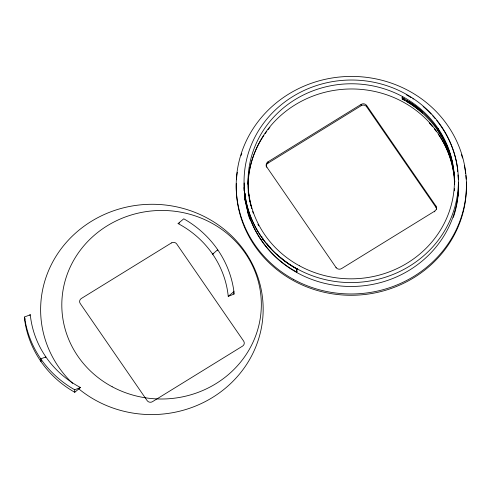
<?xml version="1.0" encoding="UTF-8"?>
<svg xmlns="http://www.w3.org/2000/svg" width="491" height="491" viewBox="0 0 491 491"><rect width="100%" height="100%" fill="white"/><g stroke="black" fill="none" stroke-linecap="round" stroke-linejoin="round"><path stroke-width="0.74" d="M41.465 360.805L40.833 361.358L40.778 358.847L45.884 356.926L45.252 357.479M261.433 240.234L263.078 238.786M454.335 172.728L453.966 172.875L452.542 163.656A103.208 97.568 -1.5 0 0 437.776 129.243L438.395 128.697M438.623 129.827L437.806 130.538L439.107 132.478A103.208 97.568 -1.5 0 1 452.567 164.951L453.997 174.152L454.463 173.986M24.605 319.506L24.55 316.996L30.282 314.731A99.44 93.965 -1.2 0 0 80.444 387.516L74.761 392.291A105.522 99.71 -1.2 0 1 24.605 319.506L25.311 318.911M233.931 291.586L228.247 296.361A99.44 93.965 -1.2 0 0 178.086 223.577L183.769 218.802A105.522 99.71 -1.2 0 1 233.931 291.586L233.986 294.097L228.247 296.361M29.57 315.326L30.282 314.731M248.243 192.638L248.299 192.226M297.405 271.541L296.711 272.131L289.273 267.583A107.173 101.318 -1.5 0 1 246.261 205.164L244.849 196.805L245.549 196.222M452.536 163.638A103.208 97.482 -0.9 0 0 437.776 129.243A102.864 97.206 -1.2 0 0 423.132 112.451L421.701 111.169A103.208 97.568 -1.5 0 0 410.451 102.582L402.043 97.58L402.743 96.997M404.934 100.465L402.074 98.881L402.804 98.268M453.966 172.85L454.433 172.458M457.452 169.923L457.403 167.652M453.997 174.152L454.359 173.845M266.809 167.29L266.803 167.044A3.971 3.75 -1.2 0 1 267.963 161.852L361.143 104.387A3.971 3.75 -1.2 0 1 366.636 105.473L435.873 205.95L435.904 207.245A3.971 3.75 -1.2 0 1 436.542 209.301M266.19 166.289A3.971 3.75 -1.2 0 1 267.994 163.153L361.167 105.688A3.971 3.75 -1.2 0 1 366.66 106.774L435.904 207.245M266.803 167.044L336.047 267.515A3.971 3.75 -1.2 0 0 341.533 268.608L434.713 211.142A3.971 3.75 -1.2 0 0 435.873 205.95M402.043 97.592L402.786 97.298M402.074 98.887L402.773 98.611M178.086 223.577L178.804 223.288M179.166 223.147L179.522 223.006M80.444 387.516L74.712 389.78L74.761 392.291M244.849 196.805L244.788 193.614L245.255 193.429M244.813 194.909L245.236 194.743M244.788 193.614L246.194 201.967A107.173 101.232 -0.9 0 0 289.205 264.367L296.644 268.921L297.343 268.645M296.668 270.222L297.368 269.946M437.776 129.243L438.438 128.992M438.432 130.305L437.806 130.538A102.864 97.206 -1.2 0 0 423.162 113.752L421.726 112.47A103.208 97.568 -1.5 0 0 410.482 103.877L404.934 100.459M213.284 253.921L212.646 254.166L217.703 249.735L217.709 250.207M261.365 237.018L261.985 236.779M402.62 97.893L404.339 98.844M402.651 99.188L404.363 100.146M406.241 94.732L406.72 95.002M407.199 95.279L407.677 95.555M408.15 95.831L409.095 96.396M406.622 101.453L407.18 101.79M406.591 100.152L407.708 100.833M409.568 96.684L410.034 96.972M407.733 102.134L409.39 103.171M410.507 97.261L410.973 97.556M408.813 101.514L409.905 102.226M412.814 98.752L413.275 99.053M456.286 161.459L456.802 164.031M249.968 201.42L249.723 200.187M249.974 201.684L249.729 200.451M249.637 200.868L249.753 201.488M249.643 201.132L249.759 201.752M456.894 164.546L457.324 167.136M249.385 198.339L249.502 199.217M453.119 166.713L453.224 167.327M249.391 198.597L249.183 197.1M249.207 198.401L249.311 199.021M249.189 197.364L249.287 197.977M249.213 198.659L249.318 199.278M457.385 170.089L457.538 171.132M248.906 195.24L248.998 196.124M248.912 195.498L248.747 194M248.833 194.878L248.673 193.374M248.771 195.295L248.857 196.179M453.758 171.021L453.831 171.635M453.788 172.316L453.862 172.936M248.698 194.675L248.777 195.553M248.532 192.128L248.599 192.754M248.538 192.386L248.606 193.012M457.68 169.733L457.71 171.12M434.713 211.142L434.725 211.873M366.636 105.473L366.66 106.774M361.143 104.387L361.167 105.688M336.047 267.515L336.053 267.841M296.644 268.921L296.711 272.131M267.963 161.852L267.994 163.153M247.838 184.248A103.601 97.899 -1.2 0 1 263.913 135.393M265.122 133.632A103.601 97.899 -1.2 0 1 266.797 131.324M268.098 129.624A103.601 97.899 -1.2 0 1 269.89 127.396M429.294 123.008A103.601 97.899 -1.2 0 1 432.608 126.758M434.412 128.973A103.601 97.899 -1.2 0 1 436.567 131.803M438.218 134.123A103.601 97.899 -1.2 0 1 454.224 175.778M454.715 180.645A103.601 97.899 -1.2 0 1 454.807 182.038M74.712 389.78A105.522 99.71 -1.2 0 1 24.55 316.996M233.544 291.157A105.522 99.71 -1.2 0 1 233.986 294.097M72.619 383.397A111.279 105.154 -1.2 0 1 121.363 208.38A111.279 105.154 -1.2 0 1 260.445 332.321A111.279 105.154 -1.2 0 1 78.388 388.541M466.364 182.081A115.115 108.775 -1.2 0 1 351.82 295.275A115.115 108.775 -1.2 0 1 236.281 183.505M236.466 179.774A115.115 108.775 -1.2 0 1 237.245 172.329M241.087 155.469A115.115 108.775 -1.2 0 1 241.793 153.321M461.387 154.334A115.115 108.775 -1.2 0 1 462.497 157.998M464.314 165.387A115.115 108.775 -1.2 0 1 465.634 173.286M465.885 175.453A115.115 108.775 -1.2 0 1 466.205 179.129M458.416 182.652A107.173 101.275 -1.2 0 1 458.164 195.989M244.972 200.242A107.173 101.275 -1.2 0 1 244.8 198.8M244.579 196.615A107.173 101.275 -1.2 0 1 244.322 192.938M244.23 190.729A107.173 101.275 -1.2 0 1 244.193 187.783M458.453 182.824A107.173 101.275 -1.2 0 1 453.328 217.384M249.851 219.281A107.173 101.275 -1.2 0 1 247.562 212.026M245.598 203.249A107.173 101.275 -1.2 0 1 244.948 198.941M244.696 196.781A107.173 101.275 -1.2 0 1 244.377 193.11M244.26 190.901A107.173 101.275 -1.2 0 1 244.168 187.224M458.447 182.265A107.173 101.275 -1.2 0 1 351.421 286.474A107.173 101.275 -1.2 0 1 244.174 182.959M457.956 174.913A107.173 101.275 -1.2 0 1 458.318 179.319M454.513 188.654A103.208 97.525 -1.2 0 1 454.433 190.809M248.323 192.595A103.208 97.525 -1.2 0 1 347.149 89.061A103.208 97.525 -1.2 0 1 454.519 184.217M258.696 225.805A103.208 97.482 -0.9 0 1 257.904 224.264M253.203 213.112A103.208 97.482 -0.9 0 1 252.65 211.474M251.797 208.724A103.208 97.482 -0.9 0 1 250.22 202.593M410.451 102.576A103.208 97.482 -0.9 0 1 422.42 111.807M250.895 205.661A103.208 97.568 -1.5 0 1 250.103 202.298M423.113 106.498A107.173 101.232 -0.9 0 1 431.11 114.072M432.767 115.864A107.173 101.232 -0.9 0 1 435.173 118.613M436.714 120.498A107.173 101.232 -0.9 0 1 456.286 161.459M410.482 103.877A103.208 97.482 -0.9 0 1 422.45 113.108M438.463 131.508A103.208 97.482 -0.9 0 1 452.567 164.939M296.748 268.933A106.013 100.176 -1.2 0 1 280.656 257.701M278.385 255.719A106.013 100.176 -1.2 0 1 276.721 254.185M270.934 248.299A106.013 100.176 -1.2 0 1 266.601 243.186M171.42 242.941L81.346 298.485A3.836 3.627 -1.2 0 0 80.223 303.506L147.159 400.631A3.836 3.627 -1.2 0 0 152.468 401.681L242.536 346.13A3.836 3.627 -1.2 0 0 243.659 341.116L176.729 243.99A3.836 3.627 -1.2 0 0 171.42 242.941M112.157 386.742A99.765 94.272 -1.2 0 0 261.335 304.009A99.765 94.272 -1.2 0 0 111.23 223.454A99.765 94.272 -1.2 0 0 112.157 386.742M293.508 279.397A115.115 108.775 -1.2 0 0 466.425 185.211A115.115 108.775 -1.2 0 0 294.005 90.988A115.115 108.775 -1.2 0 0 293.508 279.397M297.417 269.007A107.173 101.275 -1.2 0 0 458.404 181.314A107.173 101.275 -1.2 0 0 297.871 93.591A107.173 101.275 -1.2 0 0 297.417 269.007M299.406 265.76A103.208 97.525 -1.2 0 0 454.433 181.314A103.208 97.525 -1.2 0 0 299.848 96.837A103.208 97.525 -1.2 0 0 299.406 265.76"/></g></svg>
